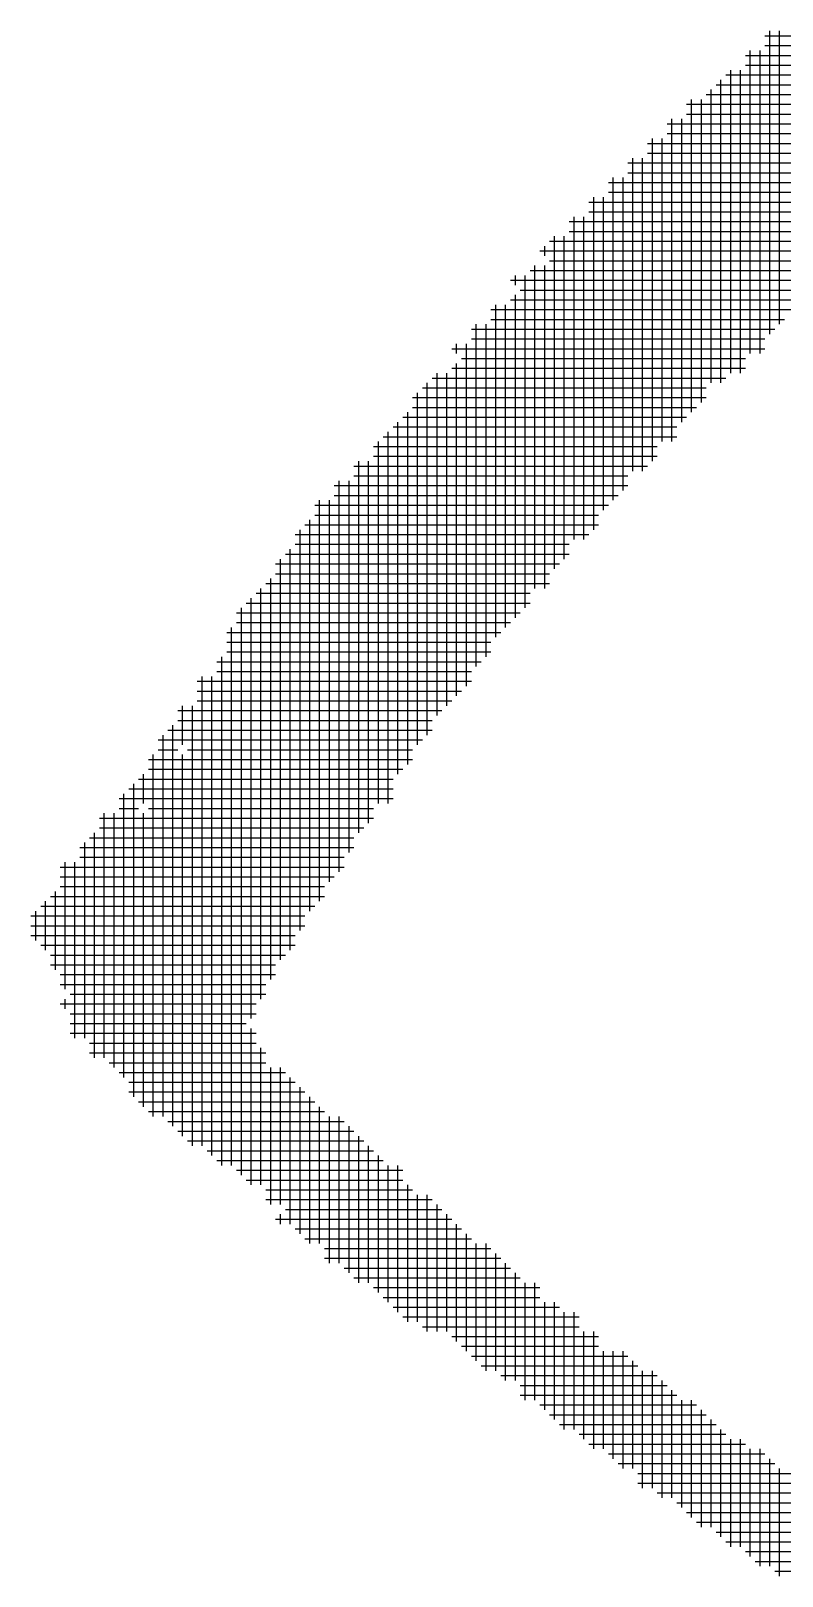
# Model space of a CAD drawing. Header units: feet. Extents: x 0 to 510288, y 0 to 371336.
# Drawn here: x 353494 to 353856, y 87632 to 88379 of the extents above; entities that cross this region are included whole.
import ezdxf

# ---------------------------------------------------------------- set-up
doc = ezdxf.new("R2010")
doc.units = ezdxf.units.FT
doc.header["$LTSCALE"] = 100
doc.header["$MEASUREMENT"] = 0
doc.layers.add('CX-MISC', color=2, linetype='CONTINUOUS')

msp = doc.modelspace()

# ---------------------------------------------------------------- linework, layer by layer
at = {"layer": 'CX-MISC'}
for p, q in [((353850.43, 88232.32, 12271.3), (353850.43, 88378.8, 12271.3)), ((353855.16, 88237.05, 12271.3), (353855.16, 88378.8, 12271.3)), ((353840.98, 88222.87, 12271.3), (353840.98, 88369.35, 12271.3)), ((353845.71, 88222.87, 12271.3), (353845.71, 88369.35, 12271.3)), ((353848.07, 88376.44, 12271.3), (354008.72, 88376.44, 12271.3)), ((353848.07, 88371.71, 12271.3), (354004, 88371.71, 12271.3)), ((353838.62, 88366.99, 12271.3), (353999.27, 88366.99, 12271.3)), ((353838.62, 88362.26, 12271.3), (353994.55, 88362.26, 12271.3)), ((353826.81, 88208.7, 12271.3), (353826.81, 88355.17, 12271.3)), ((353829.17, 88357.54, 12271.3), (353989.82, 88357.54, 12271.3)), ((353831.53, 88213.42, 12271.3), (353831.53, 88359.9, 12271.3)), ((353836.26, 88213.42, 12271.3), (353836.26, 88359.9, 12271.3)), ((353819.72, 88348.09, 12271.3), (353980.37, 88348.09, 12271.3)), ((353822.08, 88208.7, 12271.3), (353822.08, 88350.45, 12271.3)), ((353824.45, 88352.81, 12271.3), (353985.1, 88352.81, 12271.3)), ((353810.27, 88343.36, 12271.3), (353975.65, 88343.36, 12271.3)), ((353812.63, 88194.52, 12271.3), (353812.63, 88345.72, 12271.3)), ((353817.36, 88199.25, 12271.3), (353817.36, 88345.72, 12271.3)), ((353800.82, 88333.91, 12271.3), (353966.2, 88333.91, 12271.3)), ((353803.18, 88180.35, 12271.3), (353803.18, 88336.27, 12271.3)), ((353807.91, 88189.8, 12271.3), (353807.91, 88336.27, 12271.3)), ((353810.27, 88338.64, 12271.3), (353970.92, 88338.64, 12271.3)), ((353791.37, 88324.46, 12271.3), (353952.02, 88324.46, 12271.3)), ((353793.73, 88170.9, 12271.3), (353793.73, 88326.82, 12271.3)), ((353798.46, 88180.35, 12271.3), (353798.46, 88326.82, 12271.3)), ((353800.82, 88329.19, 12271.3), (353961.47, 88329.19, 12271.3)), ((353784.28, 88166.17, 12271.3), (353784.28, 88317.37, 12271.3)), ((353789.01, 88166.17, 12271.3), (353789.01, 88317.37, 12271.3)), ((353791.37, 88319.74, 12271.3), (353952.02, 88319.74, 12271.3)), ((353781.92, 88315.01, 12271.3), (353942.57, 88315.01, 12271.3)), ((353781.92, 88310.29, 12271.3), (353937.85, 88310.29, 12271.3)), ((353772.47, 88305.56, 12271.3), (353933.12, 88305.56, 12271.3)), ((353774.83, 88152, 12271.3), (353774.83, 88307.92, 12271.3)), ((353779.56, 88156.72, 12271.3), (353779.56, 88307.92, 12271.3)), ((353763.02, 88296.11, 12271.3), (353923.67, 88296.11, 12271.3)), ((353765.38, 88137.82, 12271.3), (353765.38, 88298.47, 12271.3)), ((353770.11, 88147.27, 12271.3), (353770.11, 88298.47, 12271.3)), ((353772.47, 88300.84, 12271.3), (353928.4, 88300.84, 12271.3)), ((353755.93, 88133.1, 12271.3), (353755.93, 88289.02, 12271.3)), ((353760.66, 88133.1, 12271.3), (353760.66, 88289.02, 12271.3)), ((353763.02, 88291.39, 12271.3), (353918.95, 88291.39, 12271.3)), ((353746.48, 88118.92, 12271.3), (353746.48, 88279.57, 12271.3)), ((353751.21, 88123.65, 12271.3), (353751.21, 88279.57, 12271.3)), ((353753.57, 88286.66, 12271.3), (353914.22, 88286.66, 12271.3)), ((353753.57, 88281.94, 12271.3), (353904.77, 88281.94, 12271.3)), ((353739.4, 88272.49, 12271.3), (353895.32, 88272.49, 12271.3)), ((353741.76, 88270.12, 12271.3), (353741.76, 88274.85, 12271.3)), ((353744.12, 88277.21, 12271.3), (353900.05, 88277.21, 12271.3)), ((353737.03, 88109.47, 12271.3), (353737.03, 88265.4, 12271.3)), ((353741.76, 88109.47, 12271.3), (353741.76, 88265.4, 12271.3)), ((353744.12, 88267.76, 12271.3), (353890.6, 88267.76, 12271.3)), ((353725.22, 88258.31, 12271.3), (353876.42, 88258.31, 12271.3)), ((353727.58, 88255.95, 12271.3), (353727.58, 88260.67, 12271.3)), ((353732.31, 88100.02, 12271.3), (353732.31, 88260.67, 12271.3)), ((353734.67, 88263.04, 12271.3), (353885.87, 88263.04, 12271.3)), ((353727.58, 88095.3, 12271.3), (353727.58, 88251.22, 12271.3)), ((353729.95, 88253.59, 12271.3), (353876.42, 88253.59, 12271.3)), ((353715.77, 88244.14, 12271.3), (353866.97, 88244.14, 12271.3)), ((353718.13, 88085.85, 12271.3), (353718.13, 88246.5, 12271.3)), ((353722.86, 88090.57, 12271.3), (353722.86, 88246.5, 12271.3)), ((353725.22, 88248.86, 12271.3), (353866.97, 88248.86, 12271.3)), ((353708.68, 88071.67, 12271.3), (353708.68, 88237.05, 12271.3)), ((353713.41, 88076.4, 12271.3), (353713.41, 88237.05, 12271.3)), ((353715.77, 88239.41, 12271.3), (353857.52, 88239.41, 12271.3)), ((353699.23, 88222.87, 12271.3), (353699.23, 88227.6, 12271.3)), ((353703.96, 88062.22, 12271.3), (353703.96, 88227.6, 12271.3)), ((353706.32, 88234.69, 12271.3), (353852.8, 88234.69, 12271.3)), ((353706.32, 88229.96, 12271.3), (353848.07, 88229.96, 12271.3)), ((353696.87, 88225.24, 12271.3), (353848.07, 88225.24, 12271.3)), ((353701.6, 88220.51, 12271.3), (353838.62, 88220.51, 12271.3)), ((353689.78, 88048.05, 12271.3), (353689.78, 88213.42, 12271.3)), ((353694.51, 88052.77, 12271.3), (353694.51, 88213.42, 12271.3)), ((353696.87, 88215.79, 12271.3), (353838.62, 88215.79, 12271.3)), ((353699.23, 88057.5, 12271.3), (353699.23, 88218.15, 12271.3)), ((353682.7, 88206.34, 12271.3), (353819.72, 88206.34, 12271.3)), ((353685.06, 88038.6, 12271.3), (353685.06, 88208.7, 12271.3)), ((353687.42, 88211.06, 12271.3), (353829.17, 88211.06, 12271.3)), ((353677.97, 88201.61, 12271.3), (353819.72, 88201.61, 12271.3)), ((353680.33, 88033.87, 12271.3), (353680.33, 88203.97, 12271.3)), ((353673.25, 88192.16, 12271.3), (353810.27, 88192.16, 12271.3)), ((353675.61, 88024.42, 12271.3), (353675.61, 88194.52, 12271.3)), ((353677.97, 88196.89, 12271.3), (353815, 88196.89, 12271.3)), ((353663.8, 88182.71, 12271.3), (353805.55, 88182.71, 12271.3)), ((353666.16, 88005.52, 12271.3), (353666.16, 88185.07, 12271.3)), ((353668.52, 88187.44, 12271.3), (353805.55, 88187.44, 12271.3)), ((353670.88, 88019.7, 12271.3), (353670.88, 88189.8, 12271.3)), ((353659.07, 88177.99, 12271.3), (353796.1, 88177.99, 12271.3)), ((353661.43, 88005.52, 12271.3), (353661.43, 88180.35, 12271.3)), ((353649.62, 88168.54, 12271.3), (353791.37, 88168.54, 12271.3)), ((353651.98, 87991.35, 12271.3), (353651.98, 88170.9, 12271.3)), ((353656.71, 87996.07, 12271.3), (353656.71, 88170.9, 12271.3)), ((353659.07, 88173.26, 12271.3), (353796.1, 88173.26, 12271.3)), ((353642.53, 87972.45, 12271.3), (353642.53, 88161.45, 12271.3)), ((353647.26, 87981.9, 12271.3), (353647.26, 88161.45, 12271.3)), ((353649.62, 88163.81, 12271.3), (353781.92, 88163.81, 12271.3)), ((353640.17, 88159.09, 12271.3), (353781.92, 88159.09, 12271.3)), ((353640.17, 88154.36, 12271.3), (353777.2, 88154.36, 12271.3)), ((353630.72, 88149.64, 12271.3), (353772.47, 88149.64, 12271.3)), ((353633.08, 87958.27, 12271.3), (353633.08, 88152, 12271.3)), ((353637.81, 87967.72, 12271.3), (353637.81, 88152, 12271.3)), ((353623.63, 87944.1, 12271.3), (353623.63, 88137.82, 12271.3)), ((353626, 88140.19, 12271.3), (353767.75, 88140.19, 12271.3)), ((353628.36, 87953.55, 12271.3), (353628.36, 88142.55, 12271.3)), ((353630.72, 88144.91, 12271.3), (353767.75, 88144.91, 12271.3)), ((353621.27, 88135.46, 12271.3), (353763.02, 88135.46, 12271.3)), ((353621.27, 88130.74, 12271.3), (353753.57, 88130.74, 12271.3)), ((353614.18, 87929.92, 12271.3), (353614.18, 88123.65, 12271.3)), ((353616.55, 88126.01, 12271.3), (353753.57, 88126.01, 12271.3)), ((353618.91, 87934.65, 12271.3), (353618.91, 88128.37, 12271.3)), ((353611.82, 88121.29, 12271.3), (353748.85, 88121.29, 12271.3)), ((353611.82, 88116.56, 12271.3), (353744.12, 88116.56, 12271.3)), ((353604.73, 87911.02, 12271.3), (353604.73, 88109.47, 12271.3)), ((353607.1, 88111.84, 12271.3), (353744.12, 88111.84, 12271.3)), ((353609.46, 87920.47, 12271.3), (353609.46, 88114.2, 12271.3)), ((353597.65, 88102.39, 12271.3), (353734.67, 88102.39, 12271.3)), ((353600.01, 87901.57, 12271.3), (353600.01, 88104.75, 12271.3)), ((353602.37, 88107.11, 12271.3), (353734.67, 88107.11, 12271.3)), ((353592.92, 88097.66, 12271.3), (353729.95, 88097.66, 12271.3)), ((353592.92, 88092.94, 12271.3), (353725.22, 88092.94, 12271.3)), ((353595.28, 87825.97, 12271.3), (353595.28, 88100.02, 12271.3)), ((353588.2, 88088.21, 12271.3), (353720.5, 88088.21, 12271.3)), ((353590.56, 87830.7, 12271.3), (353590.56, 88090.57, 12271.3)), ((353588.2, 88083.49, 12271.3), (353715.77, 88083.49, 12271.3)), ((353588.2, 88078.76, 12271.3), (353715.77, 88078.76, 12271.3)), ((353583.47, 88074.04, 12271.3), (353711.05, 88074.04, 12271.3)), ((353585.83, 87830.7, 12271.3), (353585.83, 88076.4, 12271.3)), ((353574.02, 88064.59, 12271.3), (353706.32, 88064.59, 12271.3)), ((353576.38, 87840.15, 12271.3), (353576.38, 88066.95, 12271.3)), ((353581.11, 87835.42, 12271.3), (353581.11, 88066.95, 12271.3)), ((353583.47, 88069.31, 12271.3), (353706.32, 88069.31, 12271.3)), ((353574.02, 88059.86, 12271.3), (353701.6, 88059.86, 12271.3)), ((353564.57, 88050.41, 12271.3), (353692.15, 88050.41, 12271.3)), ((353566.93, 88033.87, 12271.3), (353566.93, 88052.77, 12271.3)), ((353571.66, 87840.15, 12271.3), (353571.66, 88052.77, 12271.3)), ((353574.02, 88055.14, 12271.3), (353696.87, 88055.14, 12271.3)), ((353559.85, 88040.96, 12271.3), (353687.42, 88040.96, 12271.3)), ((353562.21, 87849.6, 12271.3), (353562.21, 88043.32, 12271.3)), ((353564.57, 88045.69, 12271.3), (353687.42, 88045.69, 12271.3)), ((353555.12, 88036.24, 12271.3), (353682.7, 88036.24, 12271.3)), ((353557.48, 87854.32, 12271.3), (353557.48, 88038.6, 12271.3)), ((353550.4, 88026.79, 12271.3), (353677.97, 88026.79, 12271.3)), ((353552.76, 87854.32, 12271.3), (353552.76, 88029.15, 12271.3)), ((353555.12, 88031.51, 12271.3), (353564.57, 88031.51, 12271.3)), ((353566.93, 87844.87, 12271.3), (353566.93, 88029.15, 12271.3)), ((353569.3, 88031.51, 12271.3), (353677.97, 88031.51, 12271.3)), ((353548.03, 88005.52, 12271.3), (353548.03, 88019.7, 12271.3)), ((353550.4, 88022.06, 12271.3), (353673.25, 88022.06, 12271.3)), ((353540.95, 88012.61, 12271.3), (353668.52, 88012.61, 12271.3)), ((353543.31, 87863.77, 12271.3), (353543.31, 88014.97, 12271.3)), ((353545.67, 88017.34, 12271.3), (353668.52, 88017.34, 12271.3)), ((353536.22, 88007.89, 12271.3), (353668.52, 88007.89, 12271.3)), ((353538.58, 87873.22, 12271.3), (353538.58, 88010.25, 12271.3)), ((353526.77, 87998.44, 12271.3), (353659.07, 87998.44, 12271.3)), ((353529.13, 87882.67, 12271.3), (353529.13, 88000.8, 12271.3)), ((353533.86, 87877.95, 12271.3), (353533.86, 88000.8, 12271.3)), ((353536.22, 88003.16, 12271.3), (353545.67, 88003.16, 12271.3)), ((353548.03, 87859.05, 12271.3), (353548.03, 88000.8, 12271.3)), ((353550.4, 88003.16, 12271.3), (353659.07, 88003.16, 12271.3)), ((353522.05, 87988.99, 12271.3), (353649.62, 87988.99, 12271.3)), ((353524.41, 87882.67, 12271.3), (353524.41, 87991.35, 12271.3)), ((353526.77, 87993.71, 12271.3), (353654.35, 87993.71, 12271.3)), ((353517.32, 87984.26, 12271.3), (353649.62, 87984.26, 12271.3)), ((353519.68, 87892.12, 12271.3), (353519.68, 87986.62, 12271.3)), ((353507.87, 87974.81, 12271.3), (353644.9, 87974.81, 12271.3)), ((353510.23, 87915.75, 12271.3), (353510.23, 87977.17, 12271.3)), ((353514.96, 87892.12, 12271.3), (353514.96, 87977.17, 12271.3)), ((353517.32, 87979.54, 12271.3), (353644.9, 87979.54, 12271.3)), ((353507.87, 87970.09, 12271.3), (353640.17, 87970.09, 12271.3)), ((353503.15, 87960.64, 12271.3), (353635.45, 87960.64, 12271.3)), ((353505.51, 87925.2, 12271.3), (353505.51, 87963, 12271.3)), ((353507.87, 87965.36, 12271.3), (353635.45, 87965.36, 12271.3)), ((353493.7, 87951.19, 12271.3), (353626, 87951.19, 12271.3)), ((353496.06, 87939.37, 12271.3), (353496.06, 87953.55, 12271.3)), ((353498.42, 87955.91, 12271.3), (353630.72, 87955.91, 12271.3)), ((353500.78, 87934.65, 12271.3), (353500.78, 87958.27, 12271.3)), ((353493.7, 87946.46, 12271.3), (353626, 87946.46, 12271.3)), ((353493.7, 87941.74, 12271.3), (353621.27, 87941.74, 12271.3)), ((353498.42, 87937.01, 12271.3), (353621.27, 87937.01, 12271.3)), ((353503.15, 87932.29, 12271.3), (353616.55, 87932.29, 12271.3)), ((353503.15, 87927.56, 12271.3), (353611.82, 87927.56, 12271.3)), ((353507.87, 87922.84, 12271.3), (353611.82, 87922.84, 12271.3)), ((353507.87, 87918.11, 12271.3), (353607.1, 87918.11, 12271.3)), ((353507.87, 87908.66, 12271.3), (353602.37, 87908.66, 12271.3)), ((353510.23, 87906.3, 12271.3), (353510.23, 87911.02, 12271.3)), ((353512.6, 87913.39, 12271.3), (353607.1, 87913.39, 12271.3)), ((353512.6, 87903.94, 12271.3), (353602.37, 87903.94, 12271.3)), ((353512.6, 87899.21, 12271.3), (353597.65, 87899.21, 12271.3)), ((353512.6, 87894.49, 12271.3), (353602.37, 87894.49, 12271.3)), ((353600.01, 87821.25, 12271.3), (353600.01, 87896.85, 12271.3)), ((353522.05, 87889.76, 12271.3), (353602.37, 87889.76, 12271.3)), ((353522.05, 87885.04, 12271.3), (353607.1, 87885.04, 12271.3)), ((353604.73, 87821.25, 12271.3), (353604.73, 87887.4, 12271.3)), ((353531.5, 87880.31, 12271.3), (353607.1, 87880.31, 12271.3)), ((353609.46, 87811.8, 12271.3), (353609.46, 87877.95, 12271.3)), ((353614.18, 87811.8, 12271.3), (353614.18, 87877.95, 12271.3)), ((353536.22, 87875.59, 12271.3), (353616.55, 87875.59, 12271.3)), ((353540.95, 87870.86, 12271.3), (353621.27, 87870.86, 12271.3)), ((353618.91, 87802.35, 12271.3), (353618.91, 87873.22, 12271.3)), ((353540.95, 87866.14, 12271.3), (353626, 87866.14, 12271.3)), ((353623.63, 87797.62, 12271.3), (353623.63, 87868.5, 12271.3)), ((353628.36, 87792.9, 12271.3), (353628.36, 87863.77, 12271.3)), ((353545.67, 87861.41, 12271.3), (353630.72, 87861.41, 12271.3)), ((353550.4, 87856.69, 12271.3), (353635.45, 87856.69, 12271.3)), ((353633.08, 87792.9, 12271.3), (353633.08, 87859.05, 12271.3)), ((353637.81, 87783.45, 12271.3), (353637.81, 87854.32, 12271.3)), ((353642.53, 87783.45, 12271.3), (353642.53, 87854.32, 12271.3)), ((353559.85, 87851.96, 12271.3), (353644.9, 87851.96, 12271.3)), ((353564.57, 87847.24, 12271.3), (353649.62, 87847.24, 12271.3)), ((353647.26, 87778.72, 12271.3), (353647.26, 87849.6, 12271.3)), ((353569.3, 87842.51, 12271.3), (353654.35, 87842.51, 12271.3)), ((353651.98, 87774, 12271.3), (353651.98, 87844.87, 12271.3)), ((353656.71, 87774, 12271.3), (353656.71, 87840.15, 12271.3)), ((353578.75, 87837.79, 12271.3), (353659.07, 87837.79, 12271.3)), ((353583.47, 87833.06, 12271.3), (353663.8, 87833.06, 12271.3)), ((353661.43, 87769.27, 12271.3), (353661.43, 87835.42, 12271.3)), ((353592.92, 87828.34, 12271.3), (353673.25, 87828.34, 12271.3)), ((353666.16, 87764.55, 12271.3), (353666.16, 87830.7, 12271.3)), ((353670.88, 87759.82, 12271.3), (353670.88, 87830.7, 12271.3)), ((353597.65, 87823.61, 12271.3), (353673.25, 87823.61, 12271.3)), ((353607.1, 87818.89, 12271.3), (353677.97, 87818.89, 12271.3)), ((353675.61, 87755.1, 12271.3), (353675.61, 87821.25, 12271.3)), ((353607.1, 87814.16, 12271.3), (353687.42, 87814.16, 12271.3)), ((353616.55, 87809.44, 12271.3), (353692.15, 87809.44, 12271.3)), ((353680.33, 87755.1, 12271.3), (353680.33, 87816.52, 12271.3)), ((353685.06, 87750.37, 12271.3), (353685.06, 87816.52, 12271.3)), ((353689.78, 87750.37, 12271.3), (353689.78, 87811.8, 12271.3)), ((353611.82, 87804.71, 12271.3), (353696.87, 87804.71, 12271.3)), ((353614.18, 87802.35, 12271.3), (353614.18, 87807.07, 12271.3)), ((353694.51, 87750.37, 12271.3), (353694.51, 87807.07, 12271.3)), ((353699.23, 87745.65, 12271.3), (353699.23, 87802.35, 12271.3)), ((353621.27, 87799.99, 12271.3), (353701.6, 87799.99, 12271.3)), ((353626, 87795.26, 12271.3), (353706.32, 87795.26, 12271.3)), ((353703.96, 87740.92, 12271.3), (353703.96, 87797.62, 12271.3)), ((353635.45, 87790.54, 12271.3), (353715.77, 87790.54, 12271.3)), ((353708.68, 87736.2, 12271.3), (353708.68, 87792.9, 12271.3)), ((353713.41, 87731.47, 12271.3), (353713.41, 87792.9, 12271.3)), ((353718.13, 87731.47, 12271.3), (353718.13, 87788.17, 12271.3)), ((353635.45, 87785.81, 12271.3), (353720.5, 87785.81, 12271.3)), ((353644.9, 87781.09, 12271.3), (353725.22, 87781.09, 12271.3)), ((353722.86, 87726.75, 12271.3), (353722.86, 87783.45, 12271.3)), ((353649.62, 87776.36, 12271.3), (353729.95, 87776.36, 12271.3)), ((353727.58, 87726.75, 12271.3), (353727.58, 87778.72, 12271.3)), ((353732.31, 87717.3, 12271.3), (353732.31, 87774, 12271.3)), ((353737.03, 87717.3, 12271.3), (353737.03, 87774, 12271.3)), ((353659.07, 87771.64, 12271.3), (353739.4, 87771.64, 12271.3)), ((353663.8, 87766.91, 12271.3), (353739.4, 87766.91, 12271.3)), ((353741.76, 87712.57, 12271.3), (353741.76, 87764.55, 12271.3)), ((353746.48, 87707.85, 12271.3), (353746.48, 87764.55, 12271.3)), ((353668.52, 87762.19, 12271.3), (353748.85, 87762.19, 12271.3)), ((353673.25, 87757.46, 12271.3), (353758.3, 87757.46, 12271.3)), ((353751.21, 87703.12, 12271.3), (353751.21, 87759.82, 12271.3)), ((353755.93, 87703.12, 12271.3), (353755.93, 87759.82, 12271.3)), ((353682.7, 87752.74, 12271.3), (353758.3, 87752.74, 12271.3)), ((353760.66, 87698.4, 12271.3), (353760.66, 87750.37, 12271.3)), ((353765.38, 87693.67, 12271.3), (353765.38, 87750.37, 12271.3)), ((353696.87, 87748.01, 12271.3), (353767.75, 87748.01, 12271.3)), ((353701.6, 87743.29, 12271.3), (353767.75, 87743.29, 12271.3)), ((353706.32, 87738.56, 12271.3), (353781.92, 87738.56, 12271.3)), ((353770.11, 87693.67, 12271.3), (353770.11, 87740.92, 12271.3)), ((353774.83, 87688.95, 12271.3), (353774.83, 87740.92, 12271.3)), ((353779.56, 87684.22, 12271.3), (353779.56, 87740.92, 12271.3)), ((353784.28, 87684.22, 12271.3), (353784.28, 87736.2, 12271.3)), ((353711.05, 87733.84, 12271.3), (353786.65, 87733.84, 12271.3)), ((353720.5, 87729.11, 12271.3), (353796.1, 87729.11, 12271.3)), ((353789.01, 87674.77, 12271.3), (353789.01, 87731.47, 12271.3)), ((353793.73, 87674.77, 12271.3), (353793.73, 87731.47, 12271.3)), ((353729.95, 87724.39, 12271.3), (353800.82, 87724.39, 12271.3)), ((353729.95, 87719.66, 12271.3), (353805.55, 87719.66, 12271.3)), ((353798.46, 87670.05, 12271.3), (353798.46, 87726.75, 12271.3)), ((353803.18, 87670.05, 12271.3), (353803.18, 87722.02, 12271.3)), ((353739.4, 87714.94, 12271.3), (353815, 87714.94, 12271.3)), ((353807.91, 87665.32, 12271.3), (353807.91, 87717.3, 12271.3)), ((353812.63, 87660.6, 12271.3), (353812.63, 87717.3, 12271.3)), ((353817.36, 87655.87, 12271.3), (353817.36, 87712.57, 12271.3)), ((353744.12, 87710.21, 12271.3), (353819.72, 87710.21, 12271.3)), ((353748.85, 87705.49, 12271.3), (353824.45, 87705.49, 12271.3)), ((353822.08, 87655.87, 12271.3), (353822.08, 87707.85, 12271.3)), ((353758.3, 87700.76, 12271.3), (353829.17, 87700.76, 12271.3)), ((353826.81, 87651.15, 12271.3), (353826.81, 87703.12, 12271.3)), ((353831.53, 87646.42, 12271.3), (353831.53, 87698.4, 12271.3)), ((353836.26, 87646.42, 12271.3), (353836.26, 87698.4, 12271.3)), ((353763.02, 87696.04, 12271.3), (353838.62, 87696.04, 12271.3)), ((353772.47, 87691.31, 12271.3), (353848.07, 87691.31, 12271.3)), ((353840.98, 87641.7, 12271.3), (353840.98, 87693.67, 12271.3)), ((353845.71, 87636.97, 12271.3), (353845.71, 87693.67, 12271.3)), ((353777.2, 87686.59, 12271.3), (353852.8, 87686.59, 12271.3)), ((353850.43, 87636.97, 12271.3), (353850.43, 87688.95, 12271.3)), ((353855.16, 87632.25, 12271.3), (353855.16, 87684.22, 12271.3)), ((353786.65, 87681.86, 12271.3), (353862.25, 87681.86, 12271.3)), ((353786.65, 87677.14, 12271.3), (353876.42, 87677.14, 12271.3)), ((353796.1, 87672.41, 12271.3), (353881.15, 87672.41, 12271.3)), ((353805.55, 87667.69, 12271.3), (353895.32, 87667.69, 12271.3)), ((353810.27, 87662.96, 12271.3), (353900.05, 87662.96, 12271.3)), ((353815, 87658.24, 12271.3), (353909.5, 87658.24, 12271.3)), ((353824.45, 87653.51, 12271.3), (353918.95, 87653.51, 12271.3)), ((353829.17, 87648.79, 12271.3), (353942.57, 87648.79, 12271.3)), ((353838.62, 87644.06, 12271.3), (353947.3, 87644.06, 12271.3)), ((353843.35, 87639.34, 12271.3), (353966.2, 87639.34, 12271.3)), ((353852.8, 87634.61, 12271.3), (353985.1, 87634.61, 12271.3))]:
    msp.add_line(p, q, dxfattribs=at)

doc.saveas('drawing.dxf')
